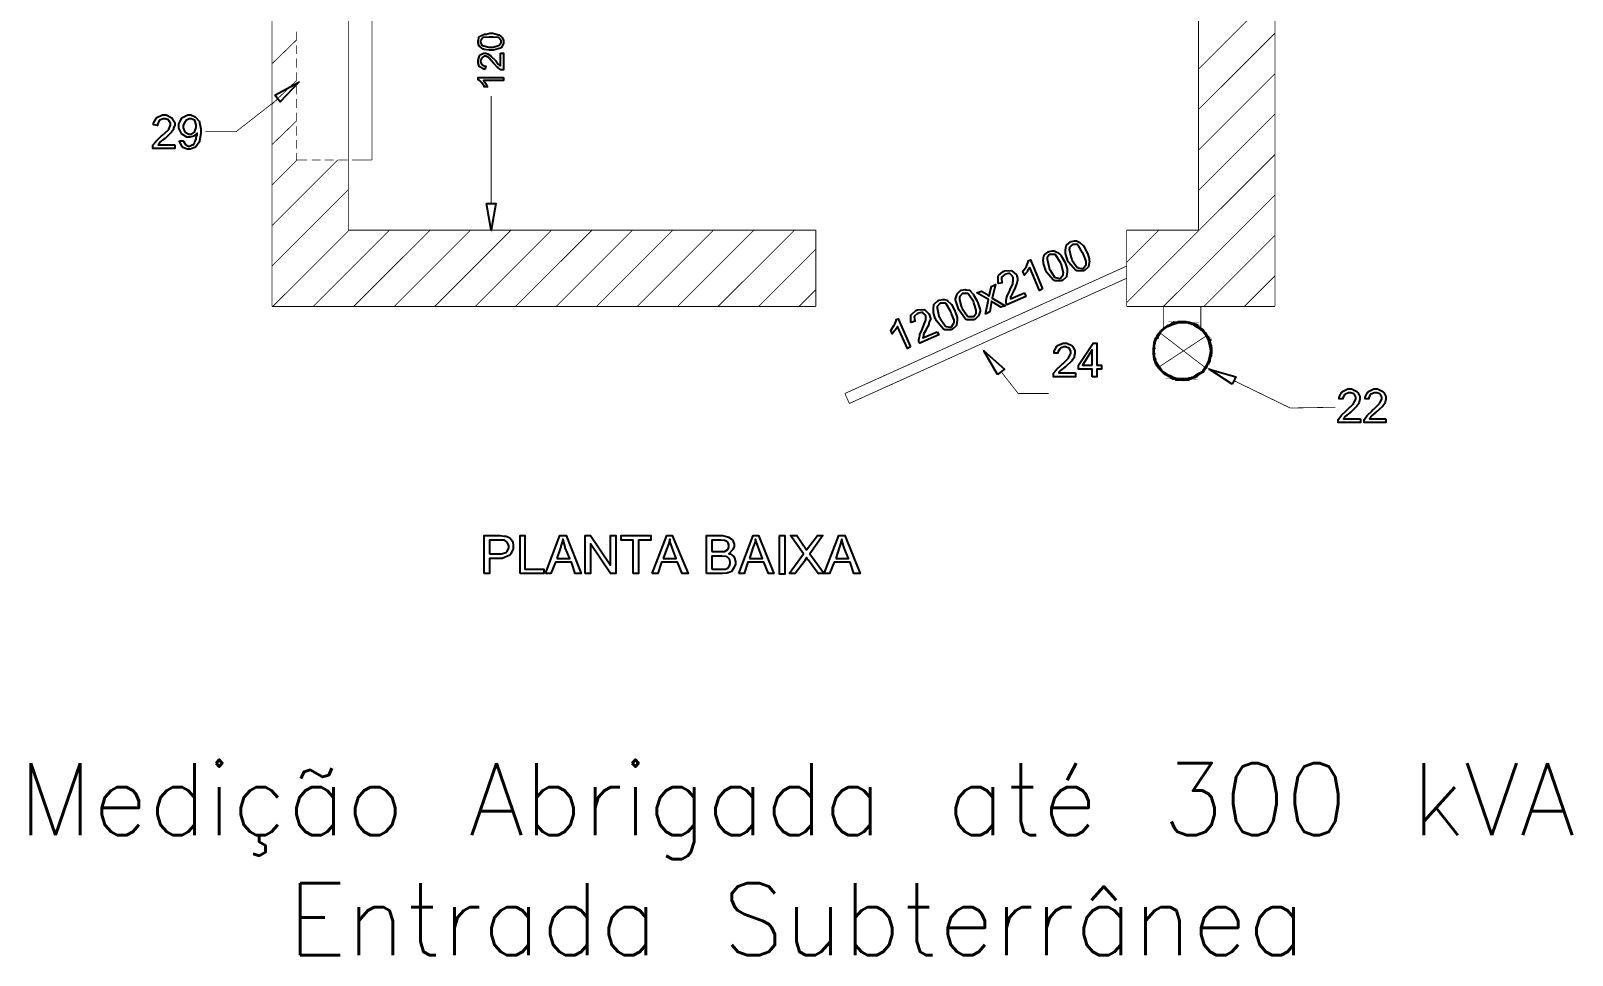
# Model space of a CAD drawing. Header units: metres. Extents: x -593 to 248, y 430 to 1024.
# Drawn here: x -290.8 to -205.2, y 729.2 to 780.6 of the extents above; entities that cross this region are included whole.
import ezdxf

# ---------------------------------------------------------------- set-up
doc = ezdxf.new("R2010")
doc.units = ezdxf.units.M
doc.header["$MEASUREMENT"] = 0
for name, color, linetype in [('C00-00-00-BLACK', 7, 'Continuous'), ('C00-7E-FF', 150, 'Continuous'), ('CFF-7E-00', 30, 'Continuous')]:
    doc.layers.add(name, color=color, linetype=linetype)
doc.styles.get("Standard").update_dxf_attribs({"font": 'txt.shx', "height": 1})

msp = doc.modelspace()

# ---------------------------------------------------------------- linework, layer by layer
at = {"layer": 'C00-00-00-BLACK', "const_width": 0.0423}
for points in [[(-277.396, 832.896), (-277.396, 765.245)], [(-221.711, 765.245), (-221.711, 832.896)], [(-273.154, 828.7), (-273.154, 769.484)], [(-225.952, 769.484), (-225.952, 828.7)], [(-225.952, 778.426), (-221.711, 782.665)], [(-271.839, 773.384), (-271.839, 781.903)], [(-276.038, 780.503), (-276.038, 779.995)], [(-221.711, 781.183), (-221.711, 778.003)], [(-277.396, 778.722), (-276.038, 780.038)], [(-276.038, 779.742), (-276.038, 779.276)], [(-225.952, 776.18), (-221.711, 780.418)], [(-276.038, 779.021), (-276.038, 778.511)], [(-276.038, 778.256), (-276.038, 777.749)], [(-225.952, 773.934), (-221.711, 778.172)], [(-277.396, 776.476), (-276.038, 777.791)], [(-276.038, 777.494), (-276.038, 777.03)], [(-276.038, 776.772), (-276.038, 776.265)], [(-277.396, 774.23), (-276.038, 775.544)], [(-276.038, 776.01), (-276.038, 775.503)], [(-225.952, 771.687), (-221.711, 775.926)], [(-276.038, 775.248), (-276.038, 774.738)], [(-276.038, 774.483), (-276.038, 774.019)], [(-276.038, 773.764), (-276.038, 773.384)], [(-229.938, 765.456), (-221.711, 773.68)], [(-277.396, 771.984), (-275.995, 773.384)], [(-277.396, 769.737), (-273.749, 773.384)], [(-276.038, 773.384), (-275.446, 773.384)], [(-275.191, 773.384), (-274.681, 773.384)], [(-274.469, 773.384), (-273.962, 773.384)], [(-273.707, 773.384), (-273.197, 773.384)], [(-272.942, 773.384), (-272.349, 773.384)], [(-272.349, 773.384), (-271.839, 773.384)], [(-277.396, 767.491), (-273.154, 771.73)], [(-227.902, 765.245), (-221.711, 771.434)], [(-277.353, 765.245), (-273.111, 769.484)], [(-275.107, 765.245), (-270.865, 769.484)], [(-273.154, 769.484), (-247.199, 769.484)], [(-272.858, 765.245), (-268.616, 769.484)], [(-270.611, 765.245), (-266.37, 769.484)], [(-268.362, 765.245), (-264.121, 769.484)], [(-266.113, 765.245), (-261.875, 769.484)], [(-263.867, 765.245), (-259.626, 769.484)], [(-261.618, 765.245), (-257.377, 769.484)], [(-259.372, 765.245), (-255.131, 769.484)], [(-257.123, 765.245), (-252.882, 769.484)], [(-254.877, 765.245), (-250.636, 769.484)], [(-252.628, 765.245), (-248.387, 769.484)], [(-247.199, 769.484), (-247.199, 765.245)], [(-229.938, 767.703), (-228.157, 769.484)], [(-229.938, 769.484), (-225.952, 769.484)], [(-229.938, 769.484), (-229.938, 765.245)], [(-225.653, 765.245), (-221.711, 769.187)], [(-250.382, 765.245), (-247.199, 768.423)], [(-245.588, 760.411), (-229.938, 767.491)], [(-229.938, 766.813), (-245.333, 759.861)], [(-223.407, 765.245), (-221.711, 766.941)], [(-248.133, 765.245), (-247.199, 766.176)], [(-277.396, 765.245), (-247.199, 765.245)], [(-229.938, 765.245), (-225.952, 765.245)], [(-227.902, 764.014), (-227.902, 765.245)], [(-225.952, 765.245), (-221.711, 765.245)], [(-225.823, 764.014), (-225.823, 765.245)], [(-228.198, 761.852), (-225.484, 763.634)], [(-228.115, 763.802), (-225.527, 761.811)], [(-245.588, 760.411), (-245.333, 759.861)]]:
    msp.add_lwpolyline(points, dxfattribs=at)
for points in [[(-225.188, 762.787), (-225.188, 762.951), (-225.316, 763.439), (-225.666, 763.962), (-226.19, 764.311), (-226.678, 764.438), (-226.841, 764.438), (-226.998, 764.438), (-227.469, 764.311), (-227.982, 763.962), (-228.328, 763.439), (-228.454, 762.951), (-228.454, 762.787), (-228.454, 762.631), (-228.328, 762.16), (-227.982, 761.647), (-227.469, 761.302), (-226.998, 761.175), (-226.841, 761.175), (-226.678, 761.175), (-226.19, 761.302), (-225.666, 761.647), (-225.316, 762.16), (-225.188, 762.631), (-225.188, 762.787)], [(-225.23, 762.787), (-225.23, 762.944), (-225.357, 763.413), (-225.703, 763.925), (-226.216, 764.271), (-226.685, 764.396), (-226.841, 764.396), (-226.993, 764.396), (-227.446, 764.271), (-227.945, 763.925), (-228.285, 763.413), (-228.411, 762.944), (-228.411, 762.787), (-228.411, 762.636), (-228.285, 762.184), (-227.945, 761.684), (-227.446, 761.345), (-226.993, 761.219), (-226.841, 761.219), (-226.685, 761.219), (-226.216, 761.345), (-225.703, 761.684), (-225.357, 762.184), (-225.23, 762.636), (-225.23, 762.787)], [(-227.733, 764.141), (-227.818, 764.014), (-227.902, 764.014), (-227.733, 764.141)], [(-227.649, 764.184), (-227.649, 764.141), (-227.733, 764.141), (-227.649, 764.184)], [(-227.479, 764.268), (-227.522, 764.184), (-227.649, 764.184), (-227.479, 764.268)], [(-226.672, 764.396), (-227.096, 764.396), (-226.461, 764.353), (-226.672, 764.396)], [(-227.522, 764.184), (-227.649, 764.184), (-227.649, 764.141), (-227.522, 764.184)], [(-227.352, 764.268), (-227.479, 764.268), (-227.522, 764.184), (-227.352, 764.268)], [(-227.395, 764.311), (-227.352, 764.268), (-227.479, 764.268), (-227.395, 764.311)], [(-227.309, 764.353), (-227.137, 764.311), (-227.395, 764.311), (-227.309, 764.353)], [(-227.096, 764.353), (-227.309, 764.353), (-227.137, 764.311), (-227.096, 764.353)], [(-227.137, 764.311), (-227.395, 764.311), (-227.352, 764.268), (-227.137, 764.311)], [(-226.757, 764.353), (-226.334, 764.311), (-226.503, 764.311), (-226.757, 764.353)], [(-227.096, 764.396), (-226.461, 764.353), (-227.223, 764.353), (-227.096, 764.396)], [(-227.265, 764.353), (-227.096, 764.353), (-227.309, 764.353), (-227.265, 764.353)], [(-226.461, 764.353), (-227.223, 764.353), (-227.265, 764.353), (-226.461, 764.353)], [(-226.757, 764.353), (-227.265, 764.353), (-227.096, 764.353), (-226.757, 764.353)], [(-227.223, 764.353), (-226.461, 764.353), (-226.418, 764.353), (-227.223, 764.353)], [(-226.461, 764.353), (-226.757, 764.353), (-226.334, 764.311), (-226.461, 764.353)], [(-226.757, 764.396), (-226.672, 764.396), (-227.096, 764.396), (-226.757, 764.396)], [(-226.503, 764.311), (-226.164, 764.268), (-226.334, 764.268), (-226.503, 764.311)], [(-226.334, 764.311), (-226.503, 764.311), (-226.164, 764.268), (-226.334, 764.311)], [(-226.334, 764.268), (-226.079, 764.227), (-226.207, 764.227), (-226.334, 764.268)], [(-226.164, 764.268), (-226.334, 764.268), (-226.079, 764.227), (-226.164, 764.268)], [(-226.207, 764.227), (-225.91, 764.099), (-226.038, 764.099), (-226.207, 764.227)], [(-226.079, 764.227), (-226.207, 764.227), (-225.91, 764.099), (-226.079, 764.227)], [(-225.952, 764.057), (-225.653, 763.888), (-225.739, 763.888), (-225.952, 764.057)], [(-228.411, 763.21), (-228.411, 762.913), (-228.454, 762.913), (-228.411, 763.21)], [(-228.325, 763.506), (-228.368, 763.252), (-228.411, 763.252), (-228.325, 763.506)], [(-228.241, 763.506), (-228.325, 763.506), (-228.368, 763.252), (-228.241, 763.506)], [(-228.241, 763.506), (-228.284, 763.506), (-228.325, 763.506), (-228.241, 763.506)], [(-228.157, 763.761), (-228.241, 763.506), (-228.284, 763.506), (-228.157, 763.761)], [(-228.072, 763.761), (-228.157, 763.761), (-228.241, 763.506), (-228.072, 763.761)], [(-228.284, 763.506), (-228.241, 763.506), (-228.198, 763.506), (-228.284, 763.506)], [(-227.902, 763.972), (-227.945, 763.972), (-228.072, 763.802), (-227.902, 763.972)], [(-228.115, 763.802), (-228.072, 763.761), (-228.157, 763.761), (-228.115, 763.802)], [(-228.072, 763.802), (-228.115, 763.802), (-228.072, 763.761), (-228.072, 763.802)], [(-227.945, 763.972), (-228.072, 763.802), (-228.115, 763.802), (-227.945, 763.972)], [(-227.902, 764.014), (-227.902, 763.972), (-227.945, 763.972), (-227.902, 764.014)], [(-227.818, 764.014), (-227.902, 764.014), (-227.902, 763.972), (-227.818, 764.014)], [(-227.649, 764.141), (-227.733, 764.141), (-227.818, 764.014), (-227.649, 764.141)], [(-226.038, 764.099), (-225.868, 764.057), (-225.952, 764.057), (-226.038, 764.099)], [(-225.91, 764.099), (-226.038, 764.099), (-225.868, 764.057), (-225.91, 764.099)], [(-225.868, 764.057), (-225.952, 764.057), (-225.653, 763.888), (-225.868, 764.057)], [(-225.739, 763.888), (-225.653, 763.845), (-225.696, 763.845), (-225.739, 763.888)], [(-225.653, 763.888), (-225.739, 763.888), (-225.653, 763.845), (-225.653, 763.888)], [(-225.696, 763.845), (-225.484, 763.675), (-225.569, 763.675), (-225.696, 763.845)], [(-225.653, 763.845), (-225.696, 763.845), (-225.484, 763.675), (-225.653, 763.845)], [(-225.527, 763.634), (-225.357, 763.379), (-225.4, 763.379), (-225.527, 763.634)], [(-225.569, 763.675), (-225.484, 763.634), (-225.527, 763.634), (-225.569, 763.675)], [(-225.484, 763.675), (-225.569, 763.675), (-225.484, 763.634), (-225.484, 763.675)], [(-225.484, 763.634), (-225.527, 763.634), (-225.357, 763.379), (-225.484, 763.634)], [(-225.4, 763.379), (-225.273, 763.083), (-225.314, 763.083), (-225.4, 763.379)], [(-225.314, 763.379), (-225.4, 763.379), (-225.273, 763.083), (-225.314, 763.379)], [(-225.314, 763.379), (-225.273, 763.379), (-225.4, 763.379), (-225.314, 763.379)], [(-225.314, 763.379), (-225.4, 763.379), (-225.357, 763.379), (-225.314, 763.379)], [(-225.314, 763.083), (-225.23, 762.787), (-225.273, 762.787), (-225.314, 763.083)], [(-228.454, 762.614), (-228.368, 762.318), (-228.411, 762.318), (-228.454, 762.614)], [(-228.411, 762.614), (-228.454, 762.614), (-228.368, 762.318), (-228.411, 762.614)], [(-228.411, 762.913), (-228.454, 762.913), (-228.411, 762.614), (-228.411, 762.913)], [(-228.454, 762.913), (-228.411, 762.614), (-228.454, 762.614), (-228.454, 762.913)], [(-228.411, 762.913), (-228.454, 762.913), (-228.411, 762.913)], [(-228.454, 762.913), (-228.411, 762.913), (-228.368, 762.913), (-228.454, 762.913)], [(-228.411, 762.614), (-228.454, 762.614), (-228.411, 762.614)], [(-228.454, 762.614), (-228.411, 762.614), (-228.368, 762.614), (-228.454, 762.614)], [(-228.368, 763.252), (-228.411, 763.252), (-228.368, 763.21), (-228.368, 763.252)], [(-228.411, 763.252), (-228.368, 763.21), (-228.411, 763.21), (-228.411, 763.252)], [(-228.368, 763.21), (-228.411, 763.21), (-228.411, 762.913), (-228.368, 763.21)], [(-225.314, 762.487), (-225.314, 762.191), (-225.4, 762.191), (-225.314, 762.487)], [(-225.273, 763.083), (-225.314, 763.083), (-225.23, 762.787), (-225.273, 763.083)], [(-225.273, 762.787), (-225.273, 762.49), (-225.314, 762.49), (-225.273, 762.787)], [(-225.273, 763.083), (-225.314, 763.083), (-225.273, 763.083)], [(-225.314, 763.083), (-225.273, 763.083), (-225.23, 763.083), (-225.314, 763.083)], [(-225.273, 762.49), (-225.314, 762.49), (-225.273, 762.49)], [(-225.314, 762.49), (-225.273, 762.49), (-225.23, 762.49), (-225.314, 762.49)], [(-225.273, 762.487), (-225.314, 762.487), (-225.314, 762.191), (-225.273, 762.487)], [(-225.23, 762.787), (-225.273, 762.787), (-225.273, 762.49), (-225.23, 762.787)], [(-228.411, 762.318), (-228.241, 762.064), (-228.325, 762.064), (-228.411, 762.318)], [(-228.368, 762.318), (-228.411, 762.318), (-228.241, 762.064), (-228.368, 762.318)], [(-228.368, 762.318), (-228.411, 762.318), (-228.368, 762.318)], [(-228.411, 762.318), (-228.368, 762.318), (-228.325, 762.318), (-228.411, 762.318)], [(-228.325, 762.064), (-228.241, 762.022), (-228.284, 762.022), (-228.325, 762.064)], [(-228.241, 762.064), (-228.325, 762.064), (-228.241, 762.022), (-228.241, 762.064)], [(-228.115, 761.768), (-227.902, 761.599), (-227.945, 761.599), (-228.115, 761.768)], [(-228.284, 762.022), (-228.072, 761.811), (-228.157, 761.811), (-228.284, 762.022)], [(-228.241, 762.022), (-228.284, 762.022), (-228.072, 761.811), (-228.241, 762.022)], [(-228.157, 761.811), (-228.072, 761.768), (-228.115, 761.768), (-228.157, 761.811)], [(-228.072, 761.811), (-228.157, 761.811), (-228.072, 761.768), (-228.072, 761.811)], [(-228.072, 761.768), (-228.115, 761.768), (-227.902, 761.599), (-228.072, 761.768)], [(-227.902, 761.556), (-227.649, 761.429), (-227.733, 761.429), (-227.902, 761.556)], [(-227.902, 761.599), (-227.945, 761.599), (-227.818, 761.556), (-227.902, 761.599)], [(-227.945, 761.599), (-227.818, 761.556), (-227.902, 761.556), (-227.945, 761.599)], [(-225.739, 761.641), (-225.868, 761.514), (-225.952, 761.514), (-225.739, 761.641)], [(-225.653, 761.641), (-225.739, 761.641), (-225.868, 761.514), (-225.653, 761.641)], [(-225.696, 761.684), (-225.653, 761.641), (-225.739, 761.641), (-225.696, 761.684)], [(-225.653, 761.684), (-225.696, 761.684), (-225.653, 761.641), (-225.653, 761.684)], [(-225.569, 761.895), (-225.653, 761.684), (-225.696, 761.684), (-225.569, 761.895)], [(-225.484, 761.895), (-225.569, 761.895), (-225.653, 761.684), (-225.484, 761.895)], [(-225.527, 761.938), (-225.484, 761.895), (-225.569, 761.895), (-225.527, 761.938)], [(-225.357, 762.191), (-225.4, 762.191), (-225.484, 761.938), (-225.357, 762.191)], [(-225.484, 761.938), (-225.527, 761.938), (-225.484, 761.895), (-225.484, 761.938)], [(-225.4, 762.191), (-225.484, 761.938), (-225.527, 761.938), (-225.4, 762.191)], [(-225.357, 762.191), (-225.314, 762.191), (-225.4, 762.191), (-225.357, 762.191)], [(-225.357, 762.191), (-225.4, 762.191), (-225.314, 762.191), (-225.357, 762.191)], [(-226.461, 761.219), (-227.265, 761.219), (-226.461, 761.175), (-226.461, 761.219)], [(-227.818, 761.556), (-227.902, 761.556), (-227.649, 761.429), (-227.818, 761.556)], [(-227.649, 761.429), (-227.733, 761.429), (-227.522, 761.386), (-227.649, 761.429)], [(-227.733, 761.429), (-227.522, 761.386), (-227.649, 761.386), (-227.733, 761.429)], [(-227.649, 761.386), (-227.352, 761.302), (-227.479, 761.302), (-227.649, 761.386)], [(-227.522, 761.386), (-227.649, 761.386), (-227.352, 761.302), (-227.522, 761.386)], [(-227.352, 761.302), (-227.479, 761.302), (-227.137, 761.219), (-227.352, 761.302)], [(-227.479, 761.302), (-227.137, 761.219), (-227.395, 761.219), (-227.479, 761.302)], [(-227.096, 761.175), (-226.672, 761.175), (-226.757, 761.133), (-227.096, 761.175)], [(-227.137, 761.219), (-227.392, 761.219), (-227.096, 761.219), (-227.137, 761.219)], [(-227.392, 761.219), (-227.096, 761.219), (-227.307, 761.219), (-227.392, 761.219)], [(-227.096, 761.219), (-227.309, 761.219), (-226.757, 761.219), (-227.096, 761.219)], [(-227.309, 761.219), (-226.757, 761.219), (-227.265, 761.219), (-227.309, 761.219)], [(-227.265, 761.219), (-226.461, 761.175), (-227.223, 761.175), (-227.265, 761.219)], [(-227.223, 761.175), (-227.096, 761.175), (-226.672, 761.175), (-227.223, 761.175)], [(-227.223, 761.175), (-226.461, 761.175), (-226.672, 761.175), (-227.223, 761.175)], [(-226.503, 761.26), (-226.418, 761.219), (-226.672, 761.219), (-226.503, 761.26)], [(-226.672, 761.219), (-226.461, 761.219), (-226.757, 761.219), (-226.672, 761.219)], [(-226.418, 761.219), (-226.672, 761.219), (-226.461, 761.219), (-226.418, 761.219)], [(-226.334, 761.302), (-226.334, 761.26), (-226.503, 761.26), (-226.334, 761.302)], [(-226.334, 761.26), (-226.503, 761.26), (-226.418, 761.219), (-226.334, 761.26)], [(-226.207, 761.345), (-226.164, 761.302), (-226.334, 761.302), (-226.207, 761.345)], [(-226.164, 761.302), (-226.334, 761.302), (-226.334, 761.26), (-226.164, 761.302)], [(-226.038, 761.472), (-226.079, 761.345), (-226.207, 761.345), (-226.038, 761.472)], [(-226.079, 761.345), (-226.207, 761.345), (-226.164, 761.302), (-226.079, 761.345)], [(-225.952, 761.514), (-225.91, 761.472), (-226.038, 761.472), (-225.952, 761.514)], [(-225.91, 761.472), (-226.038, 761.472), (-226.079, 761.345), (-225.91, 761.472)], [(-225.868, 761.514), (-225.952, 761.514), (-225.91, 761.472), (-225.868, 761.514)]]:
    msp.add_lwpolyline(points, close=True, dxfattribs=at)
at = {"layer": 'C00-00-00-BLACK'}
for points in [[(-227.479, 764.268), (-227.522, 764.184), (-227.649, 764.184), (-227.479, 764.268)], [(-227.352, 764.268), (-227.479, 764.268), (-227.522, 764.184), (-227.352, 764.268)], [(-227.395, 764.311), (-227.352, 764.268), (-227.479, 764.268), (-227.395, 764.311)], [(-227.309, 764.353), (-227.137, 764.311), (-227.395, 764.311), (-227.309, 764.353)], [(-227.137, 764.311), (-227.395, 764.311), (-227.352, 764.268), (-227.137, 764.311)], [(-227.265, 764.353), (-227.096, 764.353), (-227.309, 764.353), (-227.265, 764.353)], [(-227.096, 764.353), (-227.309, 764.353), (-227.137, 764.311), (-227.096, 764.353)], [(-226.461, 764.353), (-227.223, 764.353), (-227.265, 764.353), (-226.461, 764.353)], [(-226.757, 764.353), (-227.265, 764.353), (-227.096, 764.353), (-226.757, 764.353)], [(-227.096, 764.396), (-226.461, 764.353), (-227.223, 764.353), (-227.096, 764.396)], [(-227.223, 764.353), (-226.461, 764.353), (-226.418, 764.353), (-227.223, 764.353)], [(-226.757, 764.396), (-226.672, 764.396), (-227.096, 764.396), (-226.757, 764.396)], [(-226.672, 764.396), (-227.096, 764.396), (-226.461, 764.353), (-226.672, 764.396)], [(-226.461, 764.353), (-226.757, 764.353), (-226.334, 764.311), (-226.461, 764.353)], [(-226.757, 764.353), (-226.334, 764.311), (-226.503, 764.311), (-226.757, 764.353)], [(-226.334, 764.311), (-226.503, 764.311), (-226.164, 764.268), (-226.334, 764.311)], [(-226.503, 764.311), (-226.164, 764.268), (-226.334, 764.268), (-226.503, 764.311)], [(-226.164, 764.268), (-226.334, 764.268), (-226.079, 764.227), (-226.164, 764.268)], [(-226.334, 764.268), (-226.079, 764.227), (-226.207, 764.227), (-226.334, 764.268)], [(-226.079, 764.227), (-226.207, 764.227), (-225.91, 764.099), (-226.079, 764.227)], [(-226.207, 764.227), (-225.91, 764.099), (-226.038, 764.099), (-226.207, 764.227)], [(-228.325, 763.506), (-228.368, 763.252), (-228.411, 763.252), (-228.325, 763.506)], [(-228.241, 763.506), (-228.325, 763.506), (-228.368, 763.252), (-228.241, 763.506)], [(-228.241, 763.506), (-228.284, 763.506), (-228.325, 763.506), (-228.241, 763.506)], [(-228.157, 763.761), (-228.241, 763.506), (-228.284, 763.506), (-228.157, 763.761)], [(-228.284, 763.506), (-228.241, 763.506), (-228.198, 763.506), (-228.284, 763.506)], [(-228.072, 763.761), (-228.157, 763.761), (-228.241, 763.506), (-228.072, 763.761)], [(-228.115, 763.802), (-228.072, 763.761), (-228.157, 763.761), (-228.115, 763.802)], [(-227.945, 763.972), (-228.072, 763.802), (-228.115, 763.802), (-227.945, 763.972)], [(-228.072, 763.802), (-228.115, 763.802), (-228.072, 763.761), (-228.072, 763.802)], [(-227.902, 763.972), (-227.945, 763.972), (-228.072, 763.802), (-227.902, 763.972)], [(-227.902, 764.014), (-227.902, 763.972), (-227.945, 763.972), (-227.902, 764.014)], [(-227.733, 764.141), (-227.818, 764.014), (-227.902, 764.014), (-227.733, 764.141)], [(-227.818, 764.014), (-227.902, 764.014), (-227.902, 763.972), (-227.818, 764.014)], [(-227.649, 764.141), (-227.733, 764.141), (-227.818, 764.014), (-227.649, 764.141)], [(-227.649, 764.184), (-227.649, 764.141), (-227.733, 764.141), (-227.649, 764.184)], [(-227.522, 764.184), (-227.649, 764.184), (-227.649, 764.141), (-227.522, 764.184)], [(-225.91, 764.099), (-226.038, 764.099), (-225.868, 764.057), (-225.91, 764.099)], [(-226.038, 764.099), (-225.868, 764.057), (-225.952, 764.057), (-226.038, 764.099)], [(-225.868, 764.057), (-225.952, 764.057), (-225.653, 763.888), (-225.868, 764.057)], [(-225.952, 764.057), (-225.653, 763.888), (-225.739, 763.888), (-225.952, 764.057)], [(-225.653, 763.888), (-225.739, 763.888), (-225.653, 763.845), (-225.653, 763.888)], [(-225.739, 763.888), (-225.653, 763.845), (-225.696, 763.845), (-225.739, 763.888)], [(-225.653, 763.845), (-225.696, 763.845), (-225.484, 763.675), (-225.653, 763.845)], [(-225.696, 763.845), (-225.484, 763.675), (-225.569, 763.675), (-225.696, 763.845)], [(-225.484, 763.675), (-225.569, 763.675), (-225.484, 763.634), (-225.484, 763.675)], [(-225.569, 763.675), (-225.484, 763.634), (-225.527, 763.634), (-225.569, 763.675)], [(-225.484, 763.634), (-225.527, 763.634), (-225.357, 763.379), (-225.484, 763.634)], [(-225.527, 763.634), (-225.357, 763.379), (-225.4, 763.379), (-225.527, 763.634)], [(-225.314, 763.379), (-225.273, 763.379), (-225.4, 763.379), (-225.314, 763.379)], [(-225.314, 763.379), (-225.4, 763.379), (-225.357, 763.379), (-225.314, 763.379)], [(-225.314, 763.379), (-225.4, 763.379), (-225.273, 763.083), (-225.314, 763.379)], [(-225.4, 763.379), (-225.273, 763.083), (-225.314, 763.083), (-225.4, 763.379)], [(-228.411, 763.21), (-228.411, 762.913), (-228.454, 762.913), (-228.411, 763.21)], [(-228.411, 762.913), (-228.454, 762.913), (-228.411, 762.913)], [(-228.454, 762.913), (-228.411, 762.913), (-228.368, 762.913), (-228.454, 762.913)], [(-228.411, 762.913), (-228.454, 762.913), (-228.411, 762.614), (-228.411, 762.913)], [(-228.454, 762.913), (-228.411, 762.614), (-228.454, 762.614), (-228.454, 762.913)], [(-228.411, 762.614), (-228.454, 762.614), (-228.411, 762.614)], [(-228.454, 762.614), (-228.411, 762.614), (-228.368, 762.614), (-228.454, 762.614)], [(-228.411, 762.614), (-228.454, 762.614), (-228.368, 762.318), (-228.411, 762.614)], [(-228.454, 762.614), (-228.368, 762.318), (-228.411, 762.318), (-228.454, 762.614)], [(-228.368, 763.252), (-228.411, 763.252), (-228.368, 763.21), (-228.368, 763.252)], [(-228.411, 763.252), (-228.368, 763.21), (-228.411, 763.21), (-228.411, 763.252)], [(-228.368, 763.21), (-228.411, 763.21), (-228.411, 762.913), (-228.368, 763.21)], [(-225.273, 763.083), (-225.314, 763.083), (-225.273, 763.083)], [(-225.314, 763.083), (-225.273, 763.083), (-225.23, 763.083), (-225.314, 763.083)], [(-225.273, 763.083), (-225.314, 763.083), (-225.23, 762.787), (-225.273, 763.083)], [(-225.314, 763.083), (-225.23, 762.787), (-225.273, 762.787), (-225.314, 763.083)], [(-225.273, 762.787), (-225.273, 762.49), (-225.314, 762.49), (-225.273, 762.787)], [(-225.23, 762.787), (-225.273, 762.787), (-225.273, 762.49), (-225.23, 762.787)], [(-228.368, 762.318), (-228.411, 762.318), (-228.368, 762.318)], [(-228.411, 762.318), (-228.368, 762.318), (-228.325, 762.318), (-228.411, 762.318)], [(-228.368, 762.318), (-228.411, 762.318), (-228.241, 762.064), (-228.368, 762.318)], [(-228.411, 762.318), (-228.241, 762.064), (-228.325, 762.064), (-228.411, 762.318)], [(-228.241, 762.064), (-228.325, 762.064), (-228.241, 762.022), (-228.241, 762.064)], [(-228.325, 762.064), (-228.241, 762.022), (-228.284, 762.022), (-228.325, 762.064)], [(-228.241, 762.022), (-228.284, 762.022), (-228.072, 761.811), (-228.241, 762.022)], [(-228.284, 762.022), (-228.072, 761.811), (-228.157, 761.811), (-228.284, 762.022)], [(-228.072, 761.811), (-228.157, 761.811), (-228.072, 761.768), (-228.072, 761.811)], [(-228.157, 761.811), (-228.072, 761.768), (-228.115, 761.768), (-228.157, 761.811)], [(-228.072, 761.768), (-228.115, 761.768), (-227.902, 761.599), (-228.072, 761.768)], [(-228.115, 761.768), (-227.902, 761.599), (-227.945, 761.599), (-228.115, 761.768)], [(-225.739, 761.641), (-225.868, 761.514), (-225.952, 761.514), (-225.739, 761.641)], [(-225.653, 761.641), (-225.739, 761.641), (-225.868, 761.514), (-225.653, 761.641)], [(-225.696, 761.684), (-225.653, 761.641), (-225.739, 761.641), (-225.696, 761.684)], [(-225.569, 761.895), (-225.653, 761.684), (-225.696, 761.684), (-225.569, 761.895)], [(-225.653, 761.684), (-225.696, 761.684), (-225.653, 761.641), (-225.653, 761.684)], [(-225.484, 761.895), (-225.569, 761.895), (-225.653, 761.684), (-225.484, 761.895)], [(-225.527, 761.938), (-225.484, 761.895), (-225.569, 761.895), (-225.527, 761.938)], [(-225.4, 762.191), (-225.484, 761.938), (-225.527, 761.938), (-225.4, 762.191)], [(-225.484, 761.938), (-225.527, 761.938), (-225.484, 761.895), (-225.484, 761.938)], [(-225.357, 762.191), (-225.4, 762.191), (-225.484, 761.938), (-225.357, 762.191)], [(-225.314, 762.487), (-225.314, 762.191), (-225.4, 762.191), (-225.314, 762.487)], [(-225.357, 762.191), (-225.314, 762.191), (-225.4, 762.191), (-225.357, 762.191)], [(-225.357, 762.191), (-225.4, 762.191), (-225.314, 762.191), (-225.357, 762.191)], [(-225.273, 762.49), (-225.314, 762.49), (-225.273, 762.49)], [(-225.314, 762.49), (-225.273, 762.49), (-225.23, 762.49), (-225.314, 762.49)], [(-225.273, 762.487), (-225.314, 762.487), (-225.314, 762.191), (-225.273, 762.487)], [(-227.902, 761.599), (-227.945, 761.599), (-227.818, 761.556), (-227.902, 761.599)], [(-227.945, 761.599), (-227.818, 761.556), (-227.902, 761.556), (-227.945, 761.599)], [(-227.818, 761.556), (-227.902, 761.556), (-227.649, 761.429), (-227.818, 761.556)], [(-227.902, 761.556), (-227.649, 761.429), (-227.733, 761.429), (-227.902, 761.556)], [(-227.649, 761.429), (-227.733, 761.429), (-227.522, 761.386), (-227.649, 761.429)], [(-227.733, 761.429), (-227.522, 761.386), (-227.649, 761.386), (-227.733, 761.429)], [(-227.522, 761.386), (-227.649, 761.386), (-227.352, 761.302), (-227.522, 761.386)], [(-227.649, 761.386), (-227.352, 761.302), (-227.479, 761.302), (-227.649, 761.386)], [(-227.352, 761.302), (-227.479, 761.302), (-227.137, 761.219), (-227.352, 761.302)], [(-227.479, 761.302), (-227.137, 761.219), (-227.395, 761.219), (-227.479, 761.302)], [(-227.137, 761.219), (-227.392, 761.219), (-227.096, 761.219), (-227.137, 761.219)], [(-227.392, 761.219), (-227.096, 761.219), (-227.307, 761.219), (-227.392, 761.219)], [(-227.096, 761.219), (-227.309, 761.219), (-226.757, 761.219), (-227.096, 761.219)], [(-227.309, 761.219), (-226.757, 761.219), (-227.265, 761.219), (-227.309, 761.219)], [(-226.461, 761.219), (-227.265, 761.219), (-226.461, 761.175), (-226.461, 761.219)], [(-227.265, 761.219), (-226.461, 761.175), (-227.223, 761.175), (-227.265, 761.219)], [(-227.223, 761.175), (-227.096, 761.175), (-226.672, 761.175), (-227.223, 761.175)], [(-227.223, 761.175), (-226.461, 761.175), (-226.672, 761.175), (-227.223, 761.175)], [(-227.096, 761.175), (-226.672, 761.175), (-226.757, 761.133), (-227.096, 761.175)], [(-226.672, 761.219), (-226.461, 761.219), (-226.757, 761.219), (-226.672, 761.219)], [(-226.503, 761.26), (-226.418, 761.219), (-226.672, 761.219), (-226.503, 761.26)], [(-226.418, 761.219), (-226.672, 761.219), (-226.461, 761.219), (-226.418, 761.219)], [(-226.334, 761.302), (-226.334, 761.26), (-226.503, 761.26), (-226.334, 761.302)], [(-226.334, 761.26), (-226.503, 761.26), (-226.418, 761.219), (-226.334, 761.26)], [(-226.207, 761.345), (-226.164, 761.302), (-226.334, 761.302), (-226.207, 761.345)], [(-226.164, 761.302), (-226.334, 761.302), (-226.334, 761.26), (-226.164, 761.302)], [(-226.038, 761.472), (-226.079, 761.345), (-226.207, 761.345), (-226.038, 761.472)], [(-226.079, 761.345), (-226.207, 761.345), (-226.164, 761.302), (-226.079, 761.345)], [(-225.91, 761.472), (-226.038, 761.472), (-226.079, 761.345), (-225.91, 761.472)], [(-225.952, 761.514), (-225.91, 761.472), (-226.038, 761.472), (-225.952, 761.514)], [(-225.868, 761.514), (-225.952, 761.514), (-225.91, 761.472), (-225.868, 761.514)], [(-265.605, 750.406), (-265.605, 752.526), (-264.802, 752.526), (-264.716, 752.526), (-264.482, 752.495), (-264.46, 752.484), (-264.396, 752.484), (-264.228, 752.41), (-264.206, 752.399), (-264.186, 752.389), (-264.048, 752.21), (-264.037, 752.188), (-264.027, 752.167), (-263.994, 751.961), (-263.994, 751.892), (-263.994, 751.786), (-264.132, 751.501), (-264.164, 751.467), (-264.186, 751.436), (-264.615, 751.256), (-264.759, 751.256), (-265.309, 751.256), (-265.309, 750.406), (-265.605, 750.406)], [(-265.309, 751.51), (-264.759, 751.51), (-264.664, 751.51), (-264.396, 751.586), (-264.375, 751.595), (-264.354, 751.618), (-264.248, 751.824), (-264.248, 751.892), (-264.248, 751.955), (-264.323, 752.125), (-264.333, 752.145), (-264.344, 752.156), (-264.482, 752.263), (-264.503, 752.272), (-264.568, 752.272), (-264.712, 752.272), (-264.759, 752.272), (-265.309, 752.272), (-265.309, 751.51)], [(-263.613, 750.406), (-263.613, 752.526), (-263.359, 752.526), (-263.359, 750.664), (-262.298, 750.664), (-262.298, 750.406), (-263.613, 750.406)], [(-262.214, 750.406), (-261.406, 752.526), (-261.067, 752.526), (-260.218, 750.406), (-260.56, 750.406), (-260.771, 751.044), (-261.661, 751.044), (-261.917, 750.406), (-262.214, 750.406)], [(-261.576, 751.256), (-260.856, 751.256), (-261.11, 751.849), (-261.121, 751.892), (-261.227, 752.283), (-261.237, 752.315), (-261.248, 752.273), (-261.354, 751.924), (-261.364, 751.892), (-261.576, 751.256)], [(-260.007, 750.406), (-260.007, 752.526), (-259.71, 752.526), (-258.607, 750.875), (-258.607, 752.526), (-258.311, 752.526), (-258.311, 750.406), (-258.607, 750.406), (-259.71, 752.06), (-259.71, 750.406), (-260.007, 750.406)], [(-257.334, 750.406), (-257.334, 752.269), (-258.012, 752.269), (-258.012, 752.526), (-256.358, 752.526), (-256.358, 752.269), (-257.035, 752.269), (-257.035, 750.406), (-257.334, 750.406)], [(-256.276, 750.406), (-255.47, 752.526), (-255.173, 752.526), (-254.282, 750.406), (-254.619, 750.406), (-254.877, 751.044), (-255.766, 751.044), (-255.977, 750.406), (-256.276, 750.406)], [(-255.68, 751.256), (-254.961, 751.256), (-255.173, 751.849), (-255.184, 751.892), (-255.3, 752.21), (-255.3, 752.315), (-255.311, 752.273), (-255.417, 751.924), (-255.427, 751.892), (-255.68, 751.256)], [(-253.265, 750.406), (-253.265, 752.526), (-252.459, 752.526), (-252.364, 752.526), (-252.099, 752.453), (-252.077, 752.442), (-252.056, 752.432), (-251.846, 752.294), (-251.824, 752.272), (-251.814, 752.252), (-251.737, 752.045), (-251.737, 751.976), (-251.737, 751.913), (-251.814, 751.744), (-251.824, 751.722), (-251.835, 751.702), (-252.015, 751.532), (-252.036, 751.51), (-251.961, 751.51), (-251.759, 751.363), (-251.737, 751.341), (-251.727, 751.32), (-251.651, 751.081), (-251.651, 751.002), (-251.651, 750.938), (-251.727, 750.77), (-251.737, 750.748), (-251.748, 750.727), (-251.856, 750.546), (-251.866, 750.534), (-251.888, 750.525), (-252.062, 750.449), (-252.12, 750.449), (-252.142, 750.439), (-252.38, 750.406), (-252.459, 750.406), (-253.265, 750.406)], [(-252.966, 751.637), (-252.5, 751.637), (-252.437, 751.637), (-252.295, 751.637), (-252.247, 751.637), (-252.226, 751.648), (-252.088, 751.754), (-252.077, 751.764), (-252.067, 751.775), (-252.036, 751.895), (-252.036, 751.933), (-252.036, 751.987), (-252.067, 752.125), (-252.077, 752.145), (-252.088, 752.156), (-252.208, 752.229), (-252.247, 752.229), (-252.258, 752.24), (-252.472, 752.272), (-252.543, 752.272), (-252.966, 752.272), (-252.966, 751.637)], [(-251.482, 750.406), (-250.679, 752.526), (-250.382, 752.526), (-249.532, 750.406), (-249.828, 750.406), (-250.083, 751.044), (-250.975, 751.044), (-251.185, 750.406), (-251.482, 750.406)], [(-250.889, 751.256), (-250.167, 751.256), (-250.382, 751.849), (-250.404, 751.892), (-250.541, 752.283), (-250.55, 752.315), (-250.55, 752.21), (-250.658, 751.924), (-250.679, 751.892), (-250.889, 751.256)], [(-249.218, 752.534), (-248.921, 752.534), (-248.921, 750.374), (-249.218, 750.374), (-249.218, 752.534)], [(-248.683, 750.406), (-247.878, 751.51), (-248.598, 752.526), (-248.26, 752.526), (-247.878, 751.976), (-247.857, 751.944), (-247.72, 751.733), (-247.709, 751.722), (-247.699, 751.744), (-247.55, 751.955), (-247.539, 751.976), (-247.113, 752.526), (-246.817, 752.526), (-247.539, 751.51), (-246.733, 750.406), (-247.072, 750.406), (-247.625, 751.171), (-247.636, 751.182), (-247.699, 751.29), (-247.709, 751.299), (-247.72, 751.279), (-247.794, 751.167), (-247.794, 751.13), (-248.344, 750.406), (-248.683, 750.406)], [(-246.733, 750.406), (-245.926, 752.526), (-245.588, 752.526), (-244.738, 750.406), (-245.079, 750.406), (-245.29, 751.044), (-246.181, 751.044), (-246.437, 750.406), (-246.733, 750.406)], [(-246.095, 751.256), (-245.376, 751.256), (-245.629, 751.849), (-245.64, 751.892), (-245.746, 752.283), (-245.756, 752.315), (-245.767, 752.273), (-245.874, 751.924), (-245.884, 751.892), (-246.095, 751.256)], [(-252.966, 750.664), (-252.459, 750.664), (-252.406, 750.664), (-252.287, 750.664), (-252.247, 750.664), (-252.205, 750.664), (-252.11, 750.705), (-252.077, 750.705), (-252.067, 750.716), (-252.004, 750.824), (-251.993, 750.833), (-251.983, 750.844), (-251.95, 750.963), (-251.95, 751.002), (-251.95, 751.055), (-251.983, 751.204), (-251.993, 751.214), (-252.004, 751.236), (-252.124, 751.341), (-252.163, 751.341), (-252.185, 751.352), (-252.422, 751.383), (-252.5, 751.383), (-252.966, 751.383), (-252.966, 750.664)]]:
    msp.add_lwpolyline(points, close=True, dxfattribs=at)
at = {"layer": 'C00-7E-FF', "const_width": 0.0423}
for points in [[(-277.226, 776.987), (-275.911, 777.707), (-276.93, 776.603), (-277.226, 776.987)], [(-265.478, 770.968), (-264.97, 770.968), (-265.225, 769.484), (-265.478, 770.968)], [(-237.105, 761.472), (-237.87, 762.787), (-236.724, 761.768), (-237.105, 761.472)], [(-224.085, 760.922), (-225.357, 761.768), (-223.873, 761.345), (-224.085, 760.922)]]:
    msp.add_lwpolyline(points, close=True, dxfattribs=at)
at = {"layer": 'C00-7E-FF'}
for points in [[(-277.226, 776.987), (-275.911, 777.707), (-276.93, 776.603), (-277.226, 776.987)], [(-265.478, 770.968), (-264.97, 770.968), (-265.225, 769.484), (-265.478, 770.968)], [(-237.105, 761.472), (-237.87, 762.787), (-236.724, 761.768), (-237.105, 761.472)], [(-224.085, 760.922), (-225.357, 761.768), (-223.873, 761.345), (-224.085, 760.922)]]:
    msp.add_lwpolyline(points, close=True, dxfattribs=at)
at = {"layer": 'C00-7E-FF', "const_width": 0.0423}
for points in [[(-277.057, 776.772), (-279.389, 774.952)], [(-265.225, 770.968), (-265.225, 776.942)], [(-279.389, 774.952), (-281.086, 774.952)], [(-268.15, 769.484), (-264.714, 769.484)], [(-236.892, 761.599), (-235.962, 760.411)], [(-224, 761.133), (-220.862, 759.606), (-218.359, 759.649)], [(-235.962, 760.411), (-234.263, 760.411)]]:
    msp.add_lwpolyline(points, dxfattribs=at)
at = {"layer": 'CFF-7E-00'}
for points in [[(-265.225, 779.487), (-265.331, 779.487), (-265.616, 779.52), (-265.648, 779.53), (-265.67, 779.541), (-265.85, 779.679), (-265.86, 779.699), (-265.882, 779.71), (-265.944, 779.892), (-265.944, 779.953), (-265.944, 780.006), (-265.912, 780.144), (-265.901, 780.165), (-265.901, 780.197), (-265.797, 780.282), (-265.775, 780.292), (-265.765, 780.303), (-265.586, 780.366), (-265.564, 780.376), (-265.48, 780.376), (-265.29, 780.418), (-265.225, 780.418), (-265.129, 780.418), (-264.865, 780.345), (-264.843, 780.334), (-264.79, 780.334), (-264.641, 780.217), (-264.629, 780.206), (-264.609, 780.186), (-264.544, 780.012), (-264.544, 779.953), (-264.544, 779.869), (-264.65, 779.636), (-264.671, 779.614), (-264.704, 779.593), (-265.095, 779.487), (-265.225, 779.487)], [(-265.225, 779.656), (-265.12, 779.656), (-264.813, 779.732), (-264.802, 779.742), (-264.78, 779.753), (-264.671, 779.903), (-264.671, 779.953), (-264.671, 780.006), (-264.78, 780.144), (-264.802, 780.165), (-264.813, 780.176), (-265.123, 780.206), (-265.225, 780.206), (-265.342, 780.206), (-265.681, 780.176), (-265.69, 780.165), (-265.713, 780.144), (-265.817, 780.001), (-265.817, 779.953), (-265.817, 779.901), (-265.743, 779.753), (-265.732, 779.742), (-265.711, 779.732), (-265.347, 779.656), (-265.225, 779.656)], [(-264.714, 779.317), (-264.544, 779.317), (-264.544, 778.385), (-264.576, 778.385), (-264.647, 778.385), (-264.671, 778.385), (-264.682, 778.396), (-264.833, 778.502), (-264.843, 778.511), (-264.865, 778.522), (-265.035, 778.701), (-265.055, 778.722), (-265.087, 778.765), (-265.342, 779.043), (-265.351, 779.064), (-265.374, 779.075), (-265.517, 779.148), (-265.564, 779.148), (-265.606, 779.148), (-265.722, 779.075), (-265.732, 779.064), (-265.743, 779.054), (-265.817, 778.901), (-265.817, 778.849), (-265.817, 778.808), (-265.743, 778.692), (-265.732, 778.681), (-265.722, 778.66), (-265.572, 778.595), (-265.521, 778.595), (-265.564, 778.426), (-265.638, 778.426), (-265.839, 778.532), (-265.86, 778.553), (-265.882, 778.575), (-265.944, 778.782), (-265.944, 778.849), (-265.944, 778.934), (-265.871, 779.17), (-265.86, 779.191), (-265.839, 779.213), (-265.633, 779.317), (-265.564, 779.317), (-265.522, 779.317), (-265.427, 779.276), (-265.394, 779.276), (-265.385, 779.267), (-265.247, 779.159), (-265.225, 779.148), (-265.215, 779.138), (-265.003, 778.925), (-264.97, 778.892), (-264.949, 778.86), (-264.813, 778.692), (-264.802, 778.681), (-264.802, 778.681), (-264.735, 778.638), (-264.714, 778.638), (-264.714, 779.317)], [(-264.544, 777.96), (-264.544, 777.791), (-265.648, 777.791), (-265.638, 777.781), (-265.532, 777.645), (-265.521, 777.623), (-265.511, 777.613), (-265.447, 777.464), (-265.436, 777.453), (-265.605, 777.453), (-265.616, 777.475), (-265.754, 777.686), (-265.775, 777.707), (-265.786, 777.718), (-265.906, 777.833), (-265.944, 777.833), (-265.944, 777.96), (-264.544, 777.96)], [(-282.782, 774.23), (-282.782, 774.019), (-284.013, 774.019), (-284.013, 774.062), (-284.013, 774.157), (-284.013, 774.187), (-284.003, 774.198), (-283.866, 774.379), (-283.843, 774.399), (-283.823, 774.421), (-283.579, 774.664), (-283.547, 774.696), (-283.493, 774.738), (-283.143, 775.058), (-283.121, 775.079), (-283.112, 775.101), (-283.036, 775.307), (-283.036, 775.376), (-283.036, 775.43), (-283.112, 775.578), (-283.121, 775.587), (-283.143, 775.609), (-283.317, 775.673), (-283.375, 775.673), (-283.44, 775.673), (-283.621, 775.598), (-283.631, 775.587), (-283.653, 775.566), (-283.758, 775.36), (-283.758, 775.291), (-283.97, 775.334), (-283.97, 775.429), (-283.823, 775.693), (-283.801, 775.714), (-283.78, 775.746), (-283.477, 775.883), (-283.375, 775.883), (-283.27, 775.883), (-282.984, 775.746), (-282.952, 775.714), (-282.931, 775.693), (-282.782, 775.456), (-282.782, 775.376), (-282.782, 775.313), (-282.857, 775.143), (-282.866, 775.121), (-282.866, 775.069), (-282.973, 774.93), (-282.993, 774.908), (-283.015, 774.887), (-283.291, 774.611), (-283.332, 774.569), (-283.376, 774.548), (-283.621, 774.368), (-283.631, 774.357), (-283.631, 774.325), (-283.707, 774.241), (-283.717, 774.23), (-282.782, 774.23)], [(-282.529, 774.442), (-282.316, 774.442), (-282.307, 774.421), (-282.201, 774.241), (-282.19, 774.23), (-282.18, 774.22), (-282.027, 774.146), (-281.975, 774.146), (-281.975, 774.146), (-281.816, 774.22), (-281.805, 774.23), (-281.774, 774.23), (-281.69, 774.336), (-281.679, 774.357), (-281.669, 774.368), (-281.606, 774.548), (-281.594, 774.569), (-281.594, 774.632), (-281.552, 774.775), (-281.552, 774.822), (-281.552, 774.822), (-281.552, 774.865), (-281.552, 774.865), (-281.563, 774.855), (-281.743, 774.707), (-281.764, 774.696), (-281.786, 774.686), (-281.962, 774.653), (-282.02, 774.653), (-282.115, 774.653), (-282.369, 774.791), (-282.4, 774.822), (-282.423, 774.845), (-282.57, 775.148), (-282.57, 775.248), (-282.57, 775.365), (-282.423, 775.682), (-282.4, 775.714), (-282.369, 775.736), (-282.074, 775.883), (-281.975, 775.883), (-281.891, 775.883), (-281.659, 775.779), (-281.637, 775.757), (-281.617, 775.747), (-281.436, 775.535), (-281.425, 775.503), (-281.415, 775.471), (-281.34, 775.114), (-281.34, 774.994), (-281.34, 774.846), (-281.415, 774.442), (-281.425, 774.399), (-281.436, 774.368), (-281.617, 774.114), (-281.637, 774.103), (-281.669, 774.082), (-281.933, 773.976), (-282.02, 773.976), (-282.105, 773.976), (-282.339, 774.082), (-282.359, 774.103), (-282.381, 774.125), (-282.519, 774.401), (-282.529, 774.442)], [(-281.594, 775.248), (-281.594, 775.334), (-281.669, 775.566), (-281.679, 775.587), (-281.701, 775.598), (-281.875, 775.673), (-281.933, 775.673), (-281.998, 775.673), (-282.18, 775.566), (-282.19, 775.544), (-282.212, 775.524), (-282.316, 775.317), (-282.316, 775.248), (-282.316, 775.175), (-282.243, 774.974), (-282.232, 774.952), (-282.212, 774.931), (-282.004, 774.822), (-281.933, 774.822), (-281.87, 774.822), (-281.701, 774.931), (-281.679, 774.952), (-281.669, 774.974), (-281.594, 775.181), (-281.594, 775.248)], [(-233.205, 767.788), (-233.227, 767.841), (-233.332, 768.183), (-233.332, 768.296), (-233.332, 768.381), (-233.3, 768.613), (-233.289, 768.634), (-233.279, 768.656), (-233.066, 768.837), (-233.033, 768.848), (-233.012, 768.86), (-232.838, 768.891), (-232.779, 768.891), (-232.727, 768.891), (-232.578, 768.816), (-232.567, 768.803), (-232.546, 768.793), (-232.367, 768.656), (-232.356, 768.634), (-232.335, 768.613), (-232.166, 768.296), (-232.144, 768.253), (-232.123, 768.212), (-232.017, 767.893), (-232.017, 767.788), (-232.007, 767.756), (-232.05, 767.47), (-232.06, 767.449), (-232.071, 767.428), (-232.282, 767.249), (-232.313, 767.238), (-232.345, 767.217), (-232.705, 767.217), (-232.736, 767.238), (-232.779, 767.26), (-233.173, 767.715), (-233.205, 767.788)], [(-232.99, 767.872), (-232.958, 767.808), (-232.684, 767.417), (-232.652, 767.406), (-232.631, 767.396), (-232.388, 767.355), (-232.356, 767.364), (-232.335, 767.376), (-232.198, 767.586), (-232.187, 767.618), (-232.187, 767.756), (-232.324, 768.104), (-232.356, 768.168), (-232.388, 768.232), (-232.631, 768.656), (-232.652, 768.676), (-232.684, 768.687), (-232.928, 768.687), (-232.949, 768.676), (-232.971, 768.667), (-233.119, 768.515), (-233.119, 768.464), (-233.13, 768.432), (-233.023, 767.946), (-232.99, 767.872)], [(-234.605, 766.218), (-234.773, 766.134), (-235.324, 767.406), (-235.335, 767.385), (-235.441, 767.217), (-235.451, 767.195), (-235.473, 767.174), (-235.611, 766.994), (-235.621, 766.983), (-235.705, 767.195), (-235.684, 767.217), (-235.505, 767.47), (-235.494, 767.491), (-235.484, 767.523), (-235.408, 767.721), (-235.408, 767.788), (-235.282, 767.83), (-234.605, 766.218)], [(-234.433, 767.238), (-234.455, 767.291), (-234.562, 767.632), (-234.562, 767.745), (-234.573, 767.776), (-234.53, 768.063), (-234.52, 768.084), (-234.509, 768.106), (-234.295, 768.286), (-234.263, 768.296), (-234.243, 768.307), (-234.069, 768.337), (-234.01, 768.337), (-233.957, 768.337), (-233.819, 768.264), (-233.797, 768.253), (-233.777, 768.244), (-233.607, 768.106), (-233.585, 768.084), (-233.576, 768.063), (-233.396, 767.746), (-233.374, 767.703), (-233.354, 767.662), (-233.247, 767.344), (-233.247, 767.238), (-233.247, 767.154), (-233.279, 766.921), (-233.289, 766.899), (-233.3, 766.878), (-233.512, 766.695), (-233.544, 766.684), (-233.586, 766.663), (-233.935, 766.663), (-233.967, 766.684), (-234.01, 766.706), (-234.401, 767.165), (-234.433, 767.238)], [(-234.22, 767.322), (-234.189, 767.258), (-233.946, 766.867), (-233.924, 766.856), (-233.893, 766.846), (-233.65, 766.802), (-233.628, 766.813), (-233.607, 766.824), (-233.458, 767.008), (-233.458, 767.068), (-233.449, 767.1), (-233.554, 767.555), (-233.585, 767.618), (-233.618, 767.681), (-233.893, 768.106), (-233.924, 768.127), (-233.946, 768.138), (-234.189, 768.138), (-234.22, 768.127), (-234.243, 768.117), (-234.347, 767.965), (-234.347, 767.914), (-234.358, 767.882), (-234.252, 767.396), (-234.22, 767.322)], [(-235.621, 766.007), (-235.535, 765.795), (-236.596, 765.329), (-236.596, 765.329), (-236.639, 765.457), (-236.639, 765.498), (-236.639, 765.562), (-236.607, 765.732), (-236.596, 765.752), (-236.586, 765.774), (-236.449, 766.092), (-236.427, 766.134), (-236.406, 766.188), (-236.259, 766.497), (-236.259, 766.599), (-236.249, 766.631), (-236.249, 766.878), (-236.259, 766.899), (-236.27, 766.921), (-236.406, 767.058), (-236.427, 767.068), (-236.492, 767.068), (-236.661, 767.037), (-236.682, 767.026), (-236.704, 767.016), (-236.883, 766.878), (-236.892, 766.856), (-236.892, 766.781), (-236.862, 766.588), (-236.851, 766.557), (-237.062, 766.514), (-237.073, 766.547), (-237.073, 766.91), (-237.062, 766.941), (-237.052, 766.963), (-236.797, 767.185), (-236.766, 767.195), (-236.724, 767.217), (-236.374, 767.249), (-236.343, 767.238), (-236.311, 767.228), (-236.068, 767.014), (-236.046, 766.983), (-236.046, 766.93), (-236.004, 766.81), (-236.004, 766.769), (-236.004, 766.706), (-236.037, 766.536), (-236.046, 766.514), (-236.057, 766.494), (-236.195, 766.145), (-236.216, 766.091), (-236.238, 766.059), (-236.376, 765.806), (-236.385, 765.795), (-236.385, 765.763), (-236.385, 765.693), (-236.385, 765.668), (-235.621, 766.007)], [(-239.27, 765.118), (-239.292, 765.161), (-239.428, 765.552), (-239.438, 765.584), (-239.438, 765.67), (-239.376, 765.901), (-239.354, 765.922), (-239.344, 765.944), (-239.164, 766.124), (-239.141, 766.134), (-239.121, 766.145), (-238.91, 766.188), (-238.888, 766.176), (-238.824, 766.176), (-238.654, 766.145), (-238.632, 766.134), (-238.622, 766.113), (-238.473, 765.944), (-238.462, 765.922), (-238.441, 765.901), (-238.261, 765.584), (-238.25, 765.541), (-238.229, 765.5), (-238.091, 765.107), (-238.08, 765.075), (-238.08, 764.99), (-238.145, 764.756), (-238.166, 764.734), (-238.177, 764.713), (-238.357, 764.534), (-238.378, 764.523), (-238.421, 764.502), (-238.814, 764.502), (-238.845, 764.523), (-238.888, 764.545), (-239.238, 765.033), (-239.27, 765.118)], [(-239.1, 765.202), (-239.068, 765.129), (-238.78, 764.715), (-238.758, 764.692), (-238.738, 764.683), (-238.484, 764.683), (-238.462, 764.692), (-238.421, 764.692), (-238.303, 764.874), (-238.293, 764.906), (-238.293, 765.044), (-238.399, 765.393), (-238.42, 765.456), (-238.451, 765.53), (-238.738, 765.944), (-238.758, 765.964), (-238.78, 765.975), (-239.037, 765.975), (-239.057, 765.964), (-239.08, 765.955), (-239.217, 765.785), (-239.227, 765.752), (-239.227, 765.616), (-239.122, 765.266), (-239.1, 765.202)], [(-237.784, 764.822), (-237.616, 765.625), (-238.25, 766.007), (-237.996, 766.091), (-237.7, 765.922), (-237.69, 765.912), (-237.604, 765.837), (-237.573, 765.837), (-237.573, 765.837), (-237.531, 765.966), (-237.531, 766.007), (-237.447, 766.346), (-237.231, 766.473), (-237.404, 765.711), (-236.682, 765.288), (-236.935, 765.202), (-237.317, 765.456), (-237.447, 765.541), (-237.531, 764.949), (-237.784, 764.822)], [(-240.458, 763.845), (-240.372, 763.675), (-241.43, 763.21), (-241.441, 763.221), (-241.473, 763.309), (-241.473, 763.338), (-241.473, 763.401), (-241.441, 763.571), (-241.43, 763.591), (-241.43, 763.687), (-241.315, 763.93), (-241.303, 763.972), (-241.272, 764.026), (-241.102, 764.449), (-241.091, 764.48), (-241.082, 764.502), (-241.091, 764.676), (-241.091, 764.734), (-241.102, 764.756), (-241.251, 764.896), (-241.261, 764.906), (-241.326, 764.906), (-241.495, 764.874), (-241.516, 764.863), (-241.548, 764.854), (-241.718, 764.715), (-241.729, 764.692), (-241.741, 764.672), (-241.696, 764.459), (-241.685, 764.438), (-241.899, 764.353), (-241.921, 764.396), (-241.921, 764.745), (-241.899, 764.777), (-241.889, 764.809), (-241.644, 765.023), (-241.6, 765.033), (-241.559, 765.055), (-241.209, 765.086), (-241.177, 765.075), (-241.145, 765.066), (-240.934, 764.854), (-240.923, 764.822), (-240.914, 764.811), (-240.849, 764.629), (-240.838, 764.607), (-240.838, 764.543), (-240.914, 764.376), (-240.923, 764.353), (-240.923, 764.249), (-241.071, 763.984), (-241.091, 763.93), (-241.102, 763.899), (-241.22, 763.7), (-241.22, 763.634), (-241.22, 763.602), (-241.261, 763.531), (-241.261, 763.506), (-240.458, 763.845)], [(-240.541, 764.523), (-240.564, 764.577), (-240.668, 764.92), (-240.668, 765.033), (-240.668, 765.118), (-240.638, 765.351), (-240.627, 765.372), (-240.617, 765.394), (-240.404, 765.574), (-240.372, 765.584), (-240.351, 765.595), (-240.138, 765.636), (-240.116, 765.625), (-240.063, 765.625), (-239.915, 765.595), (-239.904, 765.584), (-239.883, 765.563), (-239.704, 765.394), (-239.693, 765.372), (-239.672, 765.351), (-239.503, 765.034), (-239.48, 764.991), (-239.46, 764.95), (-239.354, 764.63), (-239.354, 764.523), (-239.344, 764.491), (-239.387, 764.206), (-239.396, 764.184), (-239.407, 764.163), (-239.618, 763.983), (-239.65, 763.972), (-239.682, 763.951), (-240.041, 763.951), (-240.073, 763.972), (-240.116, 763.994), (-240.5, 764.45), (-240.541, 764.523)], [(-240.329, 764.65), (-240.298, 764.577), (-240.021, 764.163), (-239.989, 764.141), (-239.968, 764.131), (-239.761, 764.099), (-239.693, 764.099), (-239.672, 764.11), (-239.534, 764.322), (-239.523, 764.353), (-239.523, 764.493), (-239.661, 764.843), (-239.693, 764.906), (-239.724, 764.981), (-239.968, 765.394), (-239.989, 765.414), (-240.021, 765.425), (-240.266, 765.425), (-240.288, 765.414), (-240.31, 765.405), (-240.458, 765.253), (-240.458, 765.202), (-240.468, 765.171), (-240.362, 764.715), (-240.329, 764.65)], [(-241.942, 762.999), (-242.111, 762.913), (-242.661, 764.141), (-242.672, 764.12), (-242.778, 763.953), (-242.788, 763.93), (-242.81, 763.91), (-242.947, 763.74), (-242.957, 763.718), (-243.041, 763.93), (-243.021, 763.953), (-242.842, 764.206), (-242.83, 764.227), (-242.821, 764.258), (-242.745, 764.457), (-242.745, 764.523), (-242.618, 764.564), (-241.942, 762.999)], [(-232.779, 761.556), (-232.779, 761.345), (-234.01, 761.345), (-234.01, 761.388), (-234.01, 761.483), (-234.01, 761.514), (-234, 761.537), (-233.862, 761.705), (-233.84, 761.725), (-233.831, 761.748), (-233.576, 761.99), (-233.544, 762.022), (-233.492, 762.064), (-233.173, 762.383), (-233.162, 762.403), (-233.142, 762.435), (-233.033, 762.634), (-233.033, 762.7), (-233.033, 762.753), (-233.11, 762.904), (-233.119, 762.913), (-233.142, 762.935), (-233.317, 762.999), (-233.374, 762.999), (-233.438, 762.999), (-233.618, 762.925), (-233.628, 762.913), (-233.65, 762.893), (-233.755, 762.716), (-233.755, 762.657), (-233.967, 762.657), (-233.967, 762.753), (-233.829, 763.019), (-233.797, 763.04), (-233.777, 763.073), (-233.475, 763.21), (-233.374, 763.21), (-233.268, 763.21), (-232.981, 763.073), (-232.949, 763.04), (-232.928, 763.019), (-232.822, 762.78), (-232.822, 762.7), (-232.822, 762.636), (-232.853, 762.467), (-232.863, 762.445), (-232.863, 762.393), (-232.969, 762.256), (-232.99, 762.234), (-233.012, 762.213), (-233.3, 761.938), (-233.332, 761.895), (-233.374, 761.874), (-233.618, 761.695), (-233.628, 761.684), (-233.639, 761.675), (-233.704, 761.567), (-233.713, 761.556), (-232.779, 761.556)], [(-231.848, 761.345), (-231.848, 761.768), (-232.61, 761.768), (-232.61, 761.981), (-231.805, 763.21), (-231.591, 763.21), (-231.591, 761.981), (-231.336, 761.981), (-231.336, 761.768), (-231.591, 761.768), (-231.591, 761.345), (-231.848, 761.345)], [(-231.848, 761.981), (-231.848, 762.829), (-232.397, 761.981), (-231.848, 761.981)], [(-216.959, 759.014), (-216.959, 758.803), (-218.19, 758.803), (-218.19, 758.845), (-218.19, 758.941), (-218.19, 758.972), (-218.18, 758.994), (-218.042, 759.162), (-218.02, 759.183), (-218.011, 759.205), (-217.756, 759.448), (-217.724, 759.479), (-217.672, 759.522), (-217.355, 759.84), (-217.344, 759.861), (-217.323, 759.893), (-217.213, 760.091), (-217.213, 760.157), (-217.213, 760.211), (-217.291, 760.358), (-217.301, 760.368), (-217.323, 760.39), (-217.497, 760.454), (-217.554, 760.454), (-217.618, 760.454), (-217.798, 760.379), (-217.808, 760.368), (-217.83, 760.348), (-217.936, 760.174), (-217.936, 760.115), (-218.147, 760.115), (-218.147, 760.21), (-218.009, 760.474), (-217.977, 760.495), (-217.957, 760.528), (-217.655, 760.664), (-217.554, 760.664), (-217.448, 760.664), (-217.162, 760.528), (-217.129, 760.495), (-217.108, 760.474), (-217.002, 760.237), (-217.002, 760.157), (-217.002, 760.094), (-217.035, 759.925), (-217.045, 759.902), (-217.045, 759.85), (-217.162, 759.714), (-217.171, 759.691), (-217.194, 759.671), (-217.48, 759.395), (-217.512, 759.353), (-217.554, 759.332), (-217.798, 759.151), (-217.808, 759.14), (-217.819, 759.131), (-217.884, 759.025), (-217.893, 759.014), (-216.959, 759.014)], [(-215.559, 759.014), (-215.559, 758.803), (-216.748, 758.803), (-216.748, 758.845), (-216.748, 758.941), (-216.748, 758.972), (-216.739, 758.994), (-216.601, 759.162), (-216.579, 759.183), (-216.569, 759.205), (-216.314, 759.448), (-216.283, 759.479), (-216.241, 759.522), (-215.912, 759.84), (-215.901, 759.861), (-215.88, 759.893), (-215.771, 760.091), (-215.771, 760.157), (-215.771, 760.211), (-215.848, 760.358), (-215.858, 760.368), (-215.88, 760.39), (-216.055, 760.454), (-216.113, 760.454), (-216.187, 760.454), (-216.389, 760.379), (-216.409, 760.368), (-216.42, 760.348), (-216.493, 760.174), (-216.493, 760.115), (-216.706, 760.115), (-216.706, 760.21), (-216.568, 760.474), (-216.536, 760.495), (-216.516, 760.528), (-216.214, 760.664), (-216.113, 760.664), (-216.007, 760.664), (-215.72, 760.528), (-215.687, 760.495), (-215.666, 760.474), (-215.559, 760.237), (-215.559, 760.157), (-215.559, 760.094), (-215.592, 759.925), (-215.602, 759.902), (-215.602, 759.85), (-215.719, 759.714), (-215.728, 759.691), (-215.751, 759.671), (-216.072, 759.395), (-216.113, 759.353), (-216.145, 759.332), (-216.357, 759.151), (-216.367, 759.14), (-216.378, 759.131), (-216.441, 759.025), (-216.451, 759.014), (-215.559, 759.014)]]:
    msp.add_lwpolyline(points, close=True, dxfattribs=at)

# ---------------------------------------------------------------- texts
at = {"linetype": 'ByBlock', "insert": (-301.881, 739.883), "char_height": 4, "attachment_point": 1}
msp.add_mtext_dynamic_manual_height_columns('\\pxqc;Medição Abrigada até 300 kVA\\PEntrada Subterrânea', width=107.25974, gutter_width=7.863, heights=[11.165], dxfattribs=at)

doc.saveas('drawing.dxf')
